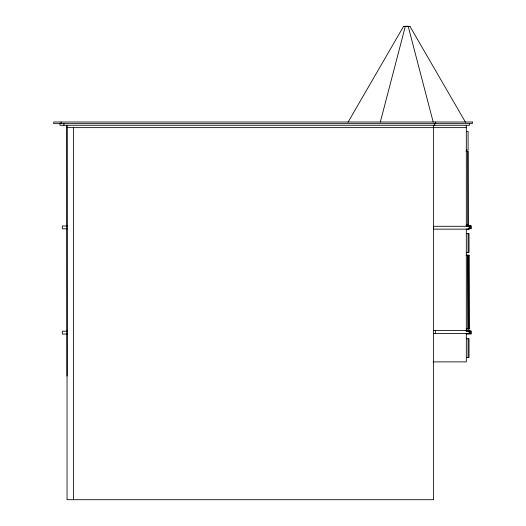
<?xml version="1.0" encoding="UTF-8"?>
<svg xmlns="http://www.w3.org/2000/svg" width="526" height="526" viewBox="0 0 526 526"><rect width="100%" height="100%" fill="white"/><g stroke="black" fill="none" stroke-linecap="round" stroke-linejoin="round"><path stroke-width="0.79" d="M380.318 122.058L405.336 26.3L408.176 26.3L409.964 26.392L465.49 122.223M348.021 122.223L403.554 26.392L405.336 26.3M466.22 224.983L468.101 224.944L467.956 151.291L466.082 151.212M468.929 255.222L469.074 328.987L468.929 255.222L466.069 255.228M408.176 26.3L403.554 26.392M408.202 26.405L409.964 26.392L405.309 26.405L408.202 26.405L433.194 122.058M466.312 224.95L468.101 224.944M469.014 255.307L467.154 255.222M466.214 328.993L469.153 328.96M66.868 127.627L466.312 127.627M466.306 131.421L468.081 131.421L468.081 150.107L466.306 150.107M466.174 225.634L470.481 225.634L470.481 228.429L468.666 228.429M466.161 225.68L469.718 225.68M466.404 225.851L471.368 225.851L471.368 228.698L468.824 228.698M67.243 225.963L62.318 225.963L62.318 228.81L67.137 228.81M469.113 229.145L433.417 229.145L433.417 226.298L469.113 226.298L469.113 229.145L466.667 229.145M466.312 233.682L469.014 233.682L469.014 252.368L466.312 252.368M433.621 330.604L469.113 330.604L469.113 333.451L433.621 333.451M466.161 330.92L470.481 330.874L470.481 333.668L466.161 333.714M466.404 331.091L471.368 331.091L471.368 333.944L466.404 333.944M67.243 331.202L62.318 331.202L62.318 334.056L67.137 334.056M466.312 338.737L469.014 338.737L469.014 357.43L466.312 357.43M433.122 361.881L466.312 361.881L466.312 333.451M67.052 376.057L66.868 125.28M466.312 330.604L469.113 330.611M467.956 151.291L467.995 224.977M469.665 225.634L469.725 228.468M469.665 330.874L469.725 333.714M469.442 123.643L469.442 125.28L59.971 125.28L59.971 123.643M468.087 233.682L468.087 252.368M468.087 338.737L468.087 357.43M466.312 125.28L466.312 226.298M466.312 229.145L466.312 331.485M435.679 122.006L435.679 123.643M435.324 330.604L435.324 333.451M434.693 123.643L434.693 125.28M433.608 125.28L433.608 499.7L67.052 499.7L67.052 125.28M73.601 127.627L73.601 499.7M63.922 123.643L63.922 125.28M61.088 122.006L61.088 123.643M468.087 328.954L467.844 255.222L468.087 328.954M472.276 122.006L53.724 122.006L53.724 123.643L472.276 123.643L472.276 122.006"/></g></svg>
